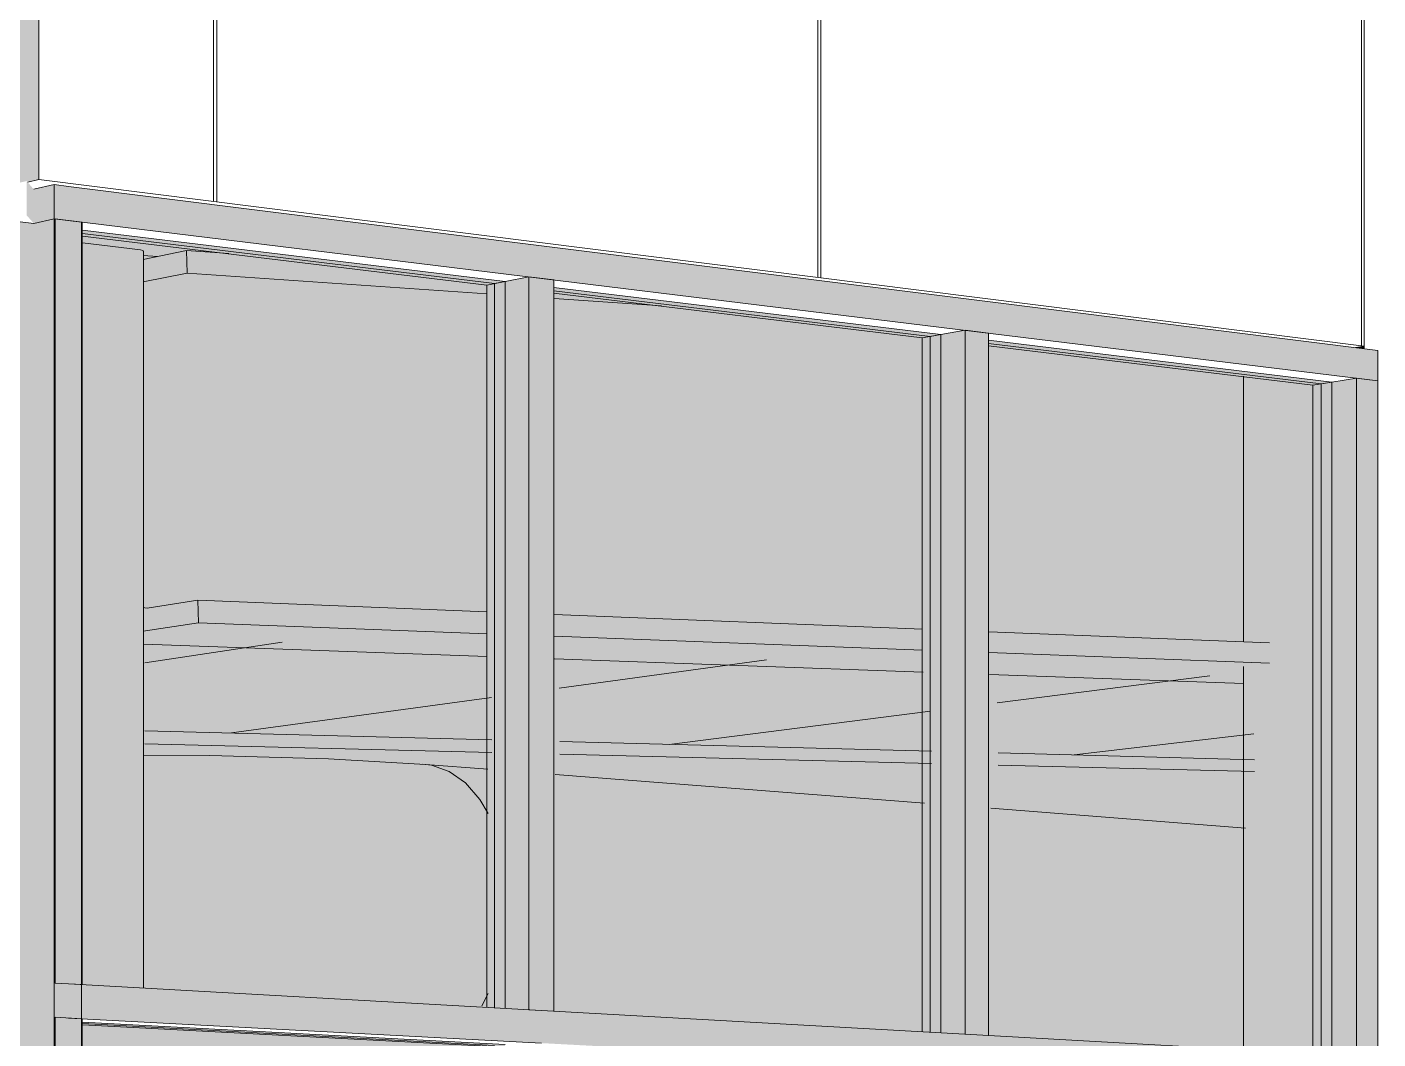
# Model space of a CAD drawing. Header units: inches. Extents: x 30764 to 30770, y -4780 to 4478.
# Drawn here: x 30767.2349 to 30767.4243, y 60.0831 to 60.225 of the extents above; entities that cross this region are included whole.
import ezdxf

# ---------------------------------------------------------------- set-up
doc = ezdxf.new("R2010")
doc.units = ezdxf.units.IN
doc.header["$MEASUREMENT"] = 0
for name, color, linetype, lineweight in [('A-CLNG', 13, 'Continuous', 13), ('A-GLAZ-CURT', 52, 'Continuous', 9), ('A-GLAZ-CWMG', 51, 'Continuous', 9), ('A-WALL-PATT', 111, 'Continuous', 13), ('L-SITE-WALL', 31, 'Continuous', 13), ('M-HVAC-DUCT', 70, 'Continuous', 9), ('S-BEAM', 12, 'Continuous', 9), ('S-COLS', 52, 'Continuous', 9)]:
    doc.layers.add(name, color=color, linetype=linetype, lineweight=lineweight)

# ---------------------------------------------------------------- blocks, each defined once
blk = doc.blocks.new('FP_38-Entrance - Xcel')
at = {"layer": 'A-WALL-PATT', "lineweight": 9}
for p, q in [((-2803.59179, 60.2005), (-2803.59179, 60.3128)), ((-2803.59132, 60.20044), (-2803.59132, 60.31271)), ((-2803.50705, 60.18986), (-2803.50705, 60.29621)), ((-2803.50663, 60.18981), (-2803.50663, 60.29613)), ((-2803.43085, 60.1803), (-2803.43085, 60.28129)), ((-2803.43048, 60.18025), (-2803.43048, 60.28122))]:
    blk.add_line(p, q, dxfattribs=at)

msp = doc.modelspace()

# ---------------------------------------------------------------- hatches: boundary and pattern name
at = {"layer": 'A-CLNG', "lineweight": 5}
h = msp.add_hatch(color=256, dxfattribs=at)
h.paths.add_polyline_path([(30767.25324, 60.19281), (30767.25739, 60.19367), (30767.26324, 60.19326), (30767.2427, 60.19574), (30767.24273, 60.19469), (30767.25117, 60.19365), (30767.25124, 60.19356), (30767.25124, 60.19295), (30767.25184, 60.19291)], flags=0)
h.paths.add_polyline_path([(30767.22921, 60.19444), (30767.22921, 60.19471), (30767.22829, 60.1945)], flags=0)
at = {"layer": 'A-GLAZ-CURT', "lineweight": 5, "transparency": 33554458}
for points in [[(30767.30196, 60.08742), (30767.30196, 60.18929), (30767.24269, 60.19649), (30767.24272, 60.09075), (30767.29881, 60.0876)], [(30767.36306, 60.08399), (30767.36306, 60.18186), (30767.3088, 60.18845), (30767.3088, 60.08704), (30767.36061, 60.08413)], [(30767.41786, 60.08091), (30767.41786, 60.17519), (30767.36972, 60.18105), (30767.36972, 60.08362), (30767.41689, 60.08097)], [(30767.24269, 59.86228), (30767.30196, 59.86733), (30767.30196, 60.08235), (30767.24269, 60.08548), (30767.24269, 59.86713)]]:
    msp.add_hatch(color=256, dxfattribs=at).paths.add_polyline_path(points, flags=0)
at = {"layer": 'A-GLAZ-CWMG', "lineweight": 5}
for points in [[(30767.23588, 60.19744), (30767.23588, 60.20222), (30767.23491, 60.20335), (30767.23491, 60.19855), (30767.23555, 60.19783)], [(30767.24078, 60.19783), (30767.24078, 60.20261), (30767.23875, 60.20287), (30767.23875, 60.19808), (30767.24033, 60.19788)], [(30767.30704, 60.18973), (30767.30704, 60.19431), (30767.24078, 60.20261), (30767.24078, 60.19783), (30767.30441, 60.19005)], [(30767.23588, 60.08828), (30767.23588, 60.19744), (30767.23205, 60.19788), (30767.23205, 60.08849)], [(30767.23588, 60.08828), (30767.23875, 60.08857), (30767.23875, 60.19808), (30767.23588, 60.19744), (30767.23588, 60.0912)], [(30767.24257, 60.08836), (30767.24257, 60.19761), (30767.23875, 60.19808), (30767.23875, 60.08857)], [(30767.24269, 60.09074), (30767.24269, 60.1976), (30767.23887, 60.19806), (30767.23887, 60.09095)], [(30767.36808, 60.18226), (30767.36808, 60.18667), (30767.30704, 60.19431), (30767.30704, 60.18973), (30767.36622, 60.18249)], [(30767.30196, 60.08742), (30767.30196, 60.18929), (30767.29939, 60.18878), (30767.29939, 60.08758)], [(30767.30528, 60.08722), (30767.30528, 60.18994), (30767.30196, 60.18929), (30767.30196, 60.08742), (30767.30441, 60.08728)], [(30767.30879, 60.08703), (30767.30879, 60.18951), (30767.30528, 60.18994), (30767.30528, 60.08722)], [(30767.42431, 60.17539), (30767.42431, 60.17963), (30767.36808, 60.18667), (30767.36808, 60.18226), (30767.4225, 60.17561)], [(30767.36306, 60.08399), (30767.36306, 60.18186), (30767.36044, 60.18139), (30767.36044, 60.08415), (30767.36062, 60.08414)], [(30767.36646, 60.08379), (30767.36646, 60.18246), (30767.36306, 60.18186), (30767.36306, 60.08399), (30767.36622, 60.0838)], [(30767.3697, 60.08361), (30767.3697, 60.18207), (30767.36646, 60.18246), (30767.36646, 60.08379)], [(30767.42131, 60.08071), (30767.42131, 60.17575), (30767.41786, 60.17519), (30767.41786, 60.08091)], [(30767.42431, 60.07842), (30767.42431, 60.17539), (30767.42131, 60.17575), (30767.42131, 60.07859), (30767.4225, 60.07852)], [(30767.41786, 60.08091), (30767.41786, 60.17519), (30767.4152, 60.17476), (30767.4152, 60.08107), (30767.4169, 60.08097)], [(30767.30704, 60.08254), (30767.30704, 60.08713), (30767.24078, 60.09085), (30767.24078, 60.08606), (30767.30441, 60.08268)], [(30767.23205, 59.86128), (30767.23588, 59.86161), (30767.23588, 60.08828), (30767.23205, 60.08849), (30767.23205, 59.86422)], [(30767.23875, 59.86117), (30767.23875, 60.08857), (30767.23588, 60.08828), (30767.23588, 59.86161), (30767.23857, 59.86119)], [(30767.23875, 59.86117), (30767.24257, 59.86149), (30767.24257, 60.08836), (30767.23875, 60.08857), (30767.23875, 59.8675)], [(30767.36808, 60.07929), (30767.36808, 60.0837), (30767.30704, 60.08713), (30767.30704, 60.08254), (30767.36622, 60.07939)], [(30767.23887, 59.86118), (30767.24269, 59.8615), (30767.24269, 60.08596), (30767.23887, 60.08617), (30767.23887, 59.8675)], [(30767.42131, 60.07646), (30767.42131, 60.08071), (30767.36808, 60.0837), (30767.36808, 60.07929), (30767.41687, 60.0767)]]:
    msp.add_hatch(color=256, dxfattribs=at).paths.add_polyline_path(points, flags=0)
at = {"layer": 'A-GLAZ-CWMG'}
msp.add_hatch(color=256, dxfattribs=at).paths.add_polyline_path([(30767.23588, 60.19744), (30767.23875, 60.19808), (30767.23875, 60.20287), (30767.23588, 60.20222), (30767.23588, 60.1979)], flags=0)
at = {"layer": 'L-SITE-WALL', "lineweight": 5}
for points in [[(30767.22079, 60.20015), (30767.23492, 60.20338), (30767.23505, 60.20322), (30767.2366, 60.20357), (30767.2366, 60.43281), (30767.23612, 60.43258), (30767.23612, 60.23052), (30767.22079, 60.22655), (30767.22079, 60.22641), (30767.22862, 60.22566), (30767.22862, 60.21885), (30767.22079, 60.21691), (30767.22079, 60.20346)], [(30767.42239, 60.17988), (30767.42239, 60.18025), (30767.42115, 60.18005), (30767.42153, 60.18)]]:
    msp.add_hatch(color=256, dxfattribs=at).paths.add_polyline_path(points, flags=0)
h = msp.add_hatch(color=256, dxfattribs=at)
h.paths.add_polyline_path([(30767.40544, 59.87662), (30767.41522, 59.8775), (30767.41522, 59.96947), (30767.40544, 59.96925), (30767.40544, 59.87702)], flags=0)
h.paths.add_polyline_path([(30767.41522, 59.97596), (30767.41522, 60.0712), (30767.40653, 60.07165), (30767.40653, 60.07146), (30767.40732, 60.07058), (30767.40722, 60.07039), (30767.40544, 60.07049), (30767.40544, 59.97613), (30767.40727, 59.97614), (30767.41102, 59.97605)], flags=0)
h.paths.add_polyline_path([(30767.41522, 60.08108), (30767.41522, 60.17478), (30767.40544, 60.17603), (30767.40544, 60.13879), (30767.40911, 60.13863), (30767.40911, 60.13579), (30767.40544, 60.13532), (30767.40544, 60.08166), (30767.41466, 60.08111)], flags=0)
at = {"layer": 'M-HVAC-DUCT', "lineweight": 5}
h = msp.add_hatch(color=256, dxfattribs=at)
h.paths.add_polyline_path([(30767.18628, 60.10091), (30767.19219, 60.10153), (30767.19782, 60.10201), (30767.20424, 60.10245), (30767.21233, 60.10289), (30767.21232, 60.12142), (30767.20905, 60.12114), (30767.20343, 60.12055), (30767.19982, 60.12009), (30767.19669, 60.11915), (30767.19378, 60.11747), (30767.19123, 60.1151), (30767.18913, 60.11214), (30767.18757, 60.10869), (30767.1866, 60.1049), (30767.18636, 60.10187)], flags=0)
h.paths.add_polyline_path([(30767.29953, 60.10257), (30767.29954, 60.11466), (30767.29841, 60.11668), (30767.29639, 60.11901), (30767.29411, 60.12063), (30767.29164, 60.12149), (30767.28588, 60.12194), (30767.27953, 60.1223), (30767.27205, 60.12256), (30767.2652, 60.12267), (30767.25794, 60.12285), (30767.2513, 60.12284), (30767.25129, 60.1038), (30767.254, 60.10381), (30767.26523, 60.10373), (30767.27124, 60.10364), (30767.27966, 60.10344), (30767.28772, 60.10316), (30767.2953, 60.10282), (30767.29896, 60.1026)], flags=0)
h.paths.add_polyline_path([(30767.22266, 60.1033), (30767.22922, 60.1035), (30767.22922, 60.12241), (30767.2285, 60.12239), (30767.22266, 60.12206), (30767.22266, 60.10645)], flags=0)
h = msp.add_hatch(color=256, dxfattribs=at)
h.paths.add_polyline_path([(30767.40568, 60.0956), (30767.40575, 60.11265), (30767.37005, 60.11541), (30767.37, 60.09795), (30767.40033, 60.09596)], flags=0)
h.paths.add_polyline_path([(30767.36069, 60.09857), (30767.36074, 60.11614), (30767.309, 60.12013), (30767.30897, 60.10197), (30767.35524, 60.09892)], flags=0)
h.paths.add_polyline_path([(30767.29954, 60.11466), (30767.29956, 60.12088), (30767.29164, 60.12149), (30767.29411, 60.12063), (30767.29639, 60.11901), (30767.29841, 60.11668), (30767.29898, 60.11566)], flags=0)
h = msp.add_hatch(color=256, dxfattribs=at)
h.paths.add_polyline_path([(30767.22922, 60.08487), (30767.22922, 60.08492), (30767.22887, 60.08488)], flags=0)
h.paths.add_polyline_path([(30767.19074, 60.08687), (30767.21232, 60.0891), (30767.21233, 60.10289), (30767.20906, 60.10272), (30767.20344, 60.1024), (30767.19595, 60.10185), (30767.19154, 60.10147), (30767.18628, 60.10091), (30767.1866, 60.09688), (30767.18757, 60.09297), (30767.18913, 60.08934), (30767.18997, 60.08806)], flags=0)
h.paths.add_polyline_path([(30767.29866, 60.08781), (30767.29954, 60.08956), (30767.29953, 60.10257), (30767.29333, 60.10291), (30767.28771, 60.10316), (30767.27647, 60.10352), (30767.27085, 60.10365), (30767.25962, 60.10378), (30767.25129, 60.1038), (30767.25129, 60.09051), (30767.2957, 60.08798)], flags=0)
h.paths.add_polyline_path([(30767.22266, 60.09017), (30767.22922, 60.09087), (30767.22922, 60.1035), (30767.22758, 60.10346), (30767.22266, 60.1033), (30767.22266, 60.09061)], flags=0)
h = msp.add_hatch(color=256, dxfattribs=at)
h.paths.add_polyline_path([(30767.4057, 60.08178), (30767.40568, 60.0956), (30767.37, 60.09795), (30767.37002, 60.08379), (30767.40036, 60.08209)], flags=0)
h.paths.add_polyline_path([(30767.36071, 60.08432), (30767.36069, 60.09857), (30767.30897, 60.10197), (30767.30898, 60.08723), (30767.35526, 60.08462)], flags=0)
h.paths.add_polyline_path([(30767.29954, 60.08776), (30767.29954, 60.08956), (30767.29866, 60.08781), (30767.29897, 60.08779)], flags=0)
at = {"layer": 'S-BEAM', "lineweight": 5}
h = msp.add_hatch(color=256, dxfattribs=at)
h.paths.add_polyline_path([(30767.25124, 60.14029), (30767.25899, 60.14146), (30767.25888, 60.14461), (30767.2518, 60.14351), (30767.25147, 60.14353), (30767.25124, 60.14365), (30767.25124, 60.14254)], flags=0)
h.paths.add_polyline_path([(30767.25124, 60.18923), (30767.25738, 60.19048), (30767.25728, 60.19364), (30767.25124, 60.19239), (30767.25124, 60.18966)], flags=0)
h = msp.add_hatch(color=256, dxfattribs=at)
h.paths.add_polyline_path([(30767.3239, 60.18587), (30767.30884, 60.1877), (30767.30884, 60.18692), (30767.32271, 60.18595)], flags=0)
h.paths.add_polyline_path([(30767.29941, 60.18757), (30767.29941, 60.18884), (30767.26323, 60.19321), (30767.25728, 60.19364), (30767.25738, 60.19048), (30767.29884, 60.18761)], flags=0)
h = msp.add_hatch(color=256, dxfattribs=at)
h.paths.add_polyline_path([(30767.40048, 60.17667), (30767.36982, 60.18037), (30767.36982, 60.1787), (30767.40013, 60.17669)], flags=0)
h.paths.add_polyline_path([(30767.36052, 60.17932), (30767.36052, 60.18149), (30767.35964, 60.1816), (30767.30886, 60.18504), (30767.30886, 60.18276), (30767.35508, 60.17969)], flags=0)
h.paths.add_polyline_path([(30767.29944, 60.18339), (30767.29943, 60.1857), (30767.25124, 60.18898), (30767.25124, 60.18659), (30767.29886, 60.18343)], flags=0)
h = msp.add_hatch(color=256, dxfattribs=at)
h.paths.add_polyline_path([(30767.40547, 60.13915), (30767.40547, 60.17606), (30767.40013, 60.17669), (30767.36982, 60.1787), (30767.36982, 60.14058), (30767.40013, 60.13936)], flags=0)
h.paths.add_polyline_path([(30767.36052, 60.14095), (30767.36052, 60.17932), (30767.30886, 60.18276), (30767.30886, 60.14302), (30767.35508, 60.14117)], flags=0)
h.paths.add_polyline_path([(30767.29944, 60.1434), (30767.29944, 60.18339), (30767.25124, 60.18659), (30767.25124, 60.14533), (30767.29886, 60.14342)], flags=0)
h = msp.add_hatch(color=256, dxfattribs=at)
h.paths.add_polyline_path([(30767.40547, 60.13882), (30767.40547, 60.13915), (30767.36982, 60.14058), (30767.36982, 60.14024), (30767.40051, 60.13901)], flags=0)
h.paths.add_polyline_path([(30767.36052, 60.14061), (30767.36052, 60.14095), (30767.30886, 60.14298), (30767.30886, 60.14267), (30767.35508, 60.14082)], flags=0)
h.paths.add_polyline_path([(30767.29944, 60.14304), (30767.29944, 60.1434), (30767.25124, 60.14533), (30767.25124, 60.14365), (30767.25147, 60.14353), (30767.25192, 60.14353), (30767.259, 60.14465), (30767.29886, 60.14306)], flags=0)
h = msp.add_hatch(color=256, dxfattribs=at)
h.paths.add_polyline_path([(30767.40911, 60.13579), (30767.40911, 60.13863), (30767.36978, 60.14019), (30767.36978, 60.13727), (30767.40007, 60.13613)], flags=0)
h.paths.add_polyline_path([(30767.36048, 60.13762), (30767.36048, 60.14056), (30767.30884, 60.14262), (30767.30884, 60.13957), (30767.35504, 60.13783)], flags=0)
h.paths.add_polyline_path([(30767.29941, 60.13993), (30767.29941, 60.14299), (30767.25888, 60.14461), (30767.25899, 60.14146), (30767.29884, 60.13995)], flags=0)
for points in [[(30767.25144, 60.13637), (30767.26788, 60.13885), (30767.26632, 60.13891), (30767.25144, 60.13667), (30767.25144, 60.13638)], [(30767.37956, 60.12299), (30767.40689, 60.12624), (30767.40689, 60.12648), (30767.37813, 60.12303), (30767.37951, 60.12299)]]:
    msp.add_hatch(color=256, dxfattribs=at).paths.add_polyline_path(points, flags=0)
h = msp.add_hatch(color=256, dxfattribs=at)
h.paths.add_polyline_path([(30767.26111, 60.12607), (30767.30004, 60.13143), (30767.30004, 60.1317), (30767.25972, 60.12611), (30767.26107, 60.12608)], flags=0)
h.paths.add_polyline_path([(30767.30952, 60.13273), (30767.336, 60.13638), (30767.33443, 60.13644), (30767.30952, 60.13301), (30767.30952, 60.13274)], flags=0)
h = msp.add_hatch(color=256, dxfattribs=at)
h.paths.add_polyline_path([(30767.32262, 60.12447), (30767.36159, 60.12943), (30767.36159, 60.12969), (30767.32101, 60.12452), (30767.32257, 60.12447)], flags=0)
h.paths.add_polyline_path([(30767.37092, 60.13061), (30767.39837, 60.13411), (30767.39678, 60.13417), (30767.37092, 60.13088), (30767.37092, 60.13062)], flags=0)
h = msp.add_hatch(color=256, dxfattribs=at)
h.paths.add_polyline_path([(30767.40699, 60.1206), (30767.40699, 60.12227), (30767.37108, 60.12321), (30767.37108, 60.12149), (30767.39026, 60.12101)], flags=0)
h.paths.add_polyline_path([(30767.36171, 60.12172), (30767.36171, 60.12345), (30767.30962, 60.12481), (30767.30962, 60.12302), (30767.35622, 60.12186)], flags=0)
h.paths.add_polyline_path([(30767.30011, 60.12326), (30767.30011, 60.12506), (30767.25148, 60.12633), (30767.25148, 60.12447), (30767.29953, 60.12327)], flags=0)
h.paths.add_polyline_path([(30767.0509, 60.12947), (30767.0509, 60.13156), (30767.04115, 60.13181), (30767.03159, 60.12995), (30767.05074, 60.12948)], flags=0)
h = msp.add_hatch(color=256, dxfattribs=at)
h.paths.add_polyline_path([(30767.40701, 60.11881), (30767.40701, 60.12), (30767.37109, 60.12088), (30767.37109, 60.11966), (30767.40537, 60.11885)], flags=0)
h.paths.add_polyline_path([(30767.36172, 60.11988), (30767.36172, 60.12111), (30767.30963, 60.12239), (30767.30963, 60.12112), (30767.35623, 60.12001)], flags=0)
h.paths.add_polyline_path([(30767.30012, 60.1218), (30767.30012, 60.12262), (30767.2834, 60.12303), (30767.2882, 60.12272), (30767.29954, 60.12184)], flags=0)
h.paths.add_polyline_path([(30767.25148, 60.12375), (30767.25325, 60.12377), (30767.25148, 60.12378), (30767.25148, 60.12377)], flags=0)
h = msp.add_hatch(color=256, dxfattribs=at)
h.paths.add_polyline_path([(30767.40701, 60.11344), (30767.40701, 60.11881), (30767.37109, 60.11966), (30767.37109, 60.11625), (30767.40163, 60.11386)], flags=0)
h.paths.add_polyline_path([(30767.36172, 60.11698), (30767.36172, 60.11988), (30767.30963, 60.12112), (30767.30963, 60.12105), (30767.35623, 60.11741)], flags=0)
h = msp.add_hatch(color=256, dxfattribs=at)
h.paths.add_polyline_path([(30767.4152, 60.07231), (30767.4152, 60.07603), (30767.36973, 60.07842), (30767.36973, 60.07459), (30767.41128, 60.07251)], flags=0)
h.paths.add_polyline_path([(30767.36044, 60.07505), (30767.36044, 60.07891), (30767.30881, 60.08163), (30767.30881, 60.07764), (30767.355, 60.07533)], flags=0)
h.paths.add_polyline_path([(30767.29939, 60.07811), (30767.29939, 60.08213), (30767.24269, 60.08511), (30767.24272, 60.08095), (30767.29881, 60.07814)], flags=0)
at = {"layer": 'S-COLS', "lineweight": 5}
h = msp.add_hatch(color=256, dxfattribs=at)
h.paths.add_polyline_path([(30767.2427, 59.86281), (30767.25083, 59.8635), (30767.25083, 59.96598), (30767.2427, 59.96578), (30767.2427, 59.86705)], flags=0)
h.paths.add_polyline_path([(30767.2427, 59.97346), (30767.25083, 59.97359), (30767.25083, 60.07798), (30767.2427, 60.07838), (30767.2427, 59.97417)], flags=0)
h.paths.add_polyline_path([(30767.25083, 60.09035), (30767.25083, 60.19371), (30767.2427, 60.19469), (30767.24273, 60.0908), (30767.24851, 60.09048)], flags=0)
h = msp.add_hatch(color=256, dxfattribs=at)
h.paths.add_polyline_path([(30767.25083, 59.8635), (30767.25124, 59.86353), (30767.25122, 59.96598), (30767.25083, 59.96598), (30767.25083, 59.86704)], flags=0)
h.paths.add_polyline_path([(30767.25083, 59.97359), (30767.25124, 59.97363), (30767.25124, 60.07796), (30767.25083, 60.07798), (30767.25083, 59.97361)], flags=0)
h.paths.add_polyline_path([(30767.25124, 60.09033), (30767.25124, 60.19355), (30767.25117, 60.19364), (30767.25083, 60.19371), (30767.25083, 60.09035), (30767.25119, 60.09033)], flags=0)

# ---------------------------------------------------------------- linework, layer by layer
at = {"layer": 'A-CLNG'}
msp.add_line((30767.25324, 60.19281), (30767.25124, 60.19295), dxfattribs=at)
at = {"layer": 'A-GLAZ-CURT'}
for p, q in [((30767.30196, 60.18929), (30767.24272, 60.19649)), ((30767.24272, 60.196), (30767.30049, 60.189)), ((30767.30196, 60.18929), (30767.30049, 60.189)), ((30767.30049, 60.189), (30767.30049, 60.08751)), ((30767.30196, 60.08742), (30767.30196, 60.18929)), ((30767.36306, 60.18186), (30767.3088, 60.18845)), ((30767.30881, 60.18799), (30767.36156, 60.18159)), ((30767.36306, 60.18186), (30767.36156, 60.18159)), ((30767.36156, 60.18159), (30767.36156, 60.08408)), ((30767.36306, 60.08399), (30767.36306, 60.18186)), ((30767.41786, 60.17519), (30767.36972, 60.18105)), ((30767.36972, 60.1806), (30767.41634, 60.17494)), ((30767.41786, 60.17519), (30767.41634, 60.17494)), ((30767.41634, 60.17494), (30767.41634, 60.081)), ((30767.41786, 60.08091), (30767.41786, 60.17519)), ((30767.30196, 60.08235), (30767.24272, 60.08548)), ((30767.24272, 60.08527), (30767.30049, 60.08222))]:
    msp.add_line(p, q, dxfattribs=at)
at = {"layer": 'A-GLAZ-CWMG'}
for p, q in [((30767.23875, 60.20287), (30767.23588, 60.20222)), ((30767.23875, 60.19808), (30767.23875, 60.20287)), ((30767.24078, 60.20261), (30767.23875, 60.20287)), ((30767.30704, 60.19431), (30767.24078, 60.20261)), ((30767.23205, 60.19791), (30767.23588, 60.19744)), ((30767.23588, 60.19744), (30767.23875, 60.19808)), ((30767.23588, 60.19744), (30767.23875, 60.19808)), ((30767.24078, 60.19783), (30767.23875, 60.19808)), ((30767.23875, 60.19808), (30767.24257, 60.19761)), ((30767.23875, 60.19808), (30767.23875, 60.08857)), ((30767.23887, 60.19806), (30767.24269, 60.1976)), ((30767.23887, 60.19806), (30767.23887, 60.09095)), ((30767.30704, 60.18973), (30767.24078, 60.19783)), ((30767.24257, 60.19761), (30767.24257, 60.08836)), ((30767.24269, 60.1976), (30767.24269, 60.09074)), ((30767.29939, 60.18878), (30767.24272, 60.19564)), ((30767.36808, 60.18667), (30767.30704, 60.19431)), ((30767.29939, 60.18878), (30767.30196, 60.18929)), ((30767.29939, 60.08758), (30767.29939, 60.18878)), ((30767.30196, 60.18929), (30767.30528, 60.18994)), ((30767.30528, 60.18994), (30767.30879, 60.18951)), ((30767.30528, 60.18994), (30767.30528, 60.08722)), ((30767.36808, 60.18226), (30767.30704, 60.18973)), ((30767.30879, 60.18951), (30767.30879, 60.08703)), ((30767.36044, 60.18139), (30767.30881, 60.18764)), ((30767.42431, 60.17963), (30767.36808, 60.18667)), ((30767.36044, 60.18139), (30767.36306, 60.18186)), ((30767.36044, 60.08415), (30767.36044, 60.18139)), ((30767.36306, 60.18186), (30767.36646, 60.18246)), ((30767.36646, 60.18246), (30767.3697, 60.18207)), ((30767.36646, 60.18246), (30767.36646, 60.08379)), ((30767.42431, 60.17539), (30767.36808, 60.18226)), ((30767.3697, 60.18207), (30767.3697, 60.08361)), ((30767.4152, 60.17476), (30767.36973, 60.18026)), ((30767.42431, 60.17963), (30767.42431, 60.17539)), ((30767.41786, 60.17519), (30767.42131, 60.17575)), ((30767.42131, 60.17575), (30767.42431, 60.17539)), ((30767.42131, 60.07859), (30767.42131, 60.17575)), ((30767.4152, 60.17476), (30767.41786, 60.17519)), ((30767.4152, 60.0811), (30767.4152, 60.17476)), ((30767.42431, 60.07842), (30767.42431, 60.17539)), ((30767.24269, 60.09074), (30767.23887, 60.09095)), ((30767.30704, 60.08713), (30767.24078, 60.09085)), ((30767.23875, 60.08857), (30767.23875, 59.86117)), ((30767.24257, 60.08836), (30767.24257, 59.86149)), ((30767.30879, 60.08703), (30767.30528, 60.08722)), ((30767.36808, 60.0837), (30767.30704, 60.08713)), ((30767.23887, 60.08617), (30767.24269, 60.08596)), ((30767.23887, 60.08617), (30767.23887, 59.86118)), ((30767.30704, 60.08254), (30767.24078, 60.08606)), ((30767.24269, 60.08596), (30767.24269, 59.8615)), ((30767.29939, 60.08213), (30767.24272, 60.08511)), ((30767.3697, 60.08361), (30767.36646, 60.08379)), ((30767.42131, 60.08071), (30767.36808, 60.0837))]:
    msp.add_line(p, q, dxfattribs=at)
at = {"layer": 'L-SITE-WALL'}
for p, q in [((30767.2366, 60.43281), (30767.2366, 60.20357)), ((30767.23505, 60.20322), (30767.2366, 60.20357)), ((30767.2366, 60.20357), (30767.42239, 60.18025)), ((30767.42239, 60.18025), (30767.42115, 60.18005)), ((30767.42239, 60.18025), (30767.42239, 60.17988)), ((30767.40544, 60.13879), (30767.40544, 60.17603)), ((30767.40544, 60.08166), (30767.40544, 60.13532))]:
    msp.add_line(p, q, dxfattribs=at)
at = {"layer": 'M-HVAC-DUCT'}
for p, q in [((30767.29082, 60.1216), (30767.29956, 60.12092)), ((30767.309, 60.12019), (30767.36074, 60.11617)), ((30767.37005, 60.11545), (30767.40574, 60.11268)), ((30767.29869, 60.08778), (30767.29959, 60.08951)), ((30767.29959, 60.08951), (30767.29869, 60.08778))]:
    msp.add_line(p, q, dxfattribs=at)
for points in [[(30767.29082, 60.1216, 0), (30767.2772, 60.1224, 0), (30767.26056, 60.12285, 0), (30767.2513, 60.12283, 0)], [(30767.29959, 60.11471, 0), (30767.29841, 60.11668, 0), (30767.29639, 60.11901, 0), (30767.29411, 60.12063, 0), (30767.29164, 60.12149, 0), (30767.29043, 60.12162, 0)], [(30767.29043, 60.12162, 0), (30767.29164, 60.12149, 0), (30767.29411, 60.12063, 0), (30767.29639, 60.11901, 0), (30767.29841, 60.11668, 0), (30767.29959, 60.11471, 0)]]:
    msp.add_polyline3d(points, dxfattribs=at)
at = {"layer": 'S-BEAM'}
for p, q in [((30767.25728, 60.19364), (30767.25124, 60.19239)), ((30767.25738, 60.19048), (30767.25728, 60.19364)), ((30767.25728, 60.19364), (30767.26323, 60.19321)), ((30767.25124, 60.18923), (30767.25738, 60.19048)), ((30767.25738, 60.19048), (30767.29941, 60.18757)), ((30767.30884, 60.18692), (30767.3239, 60.18587)), ((30767.25888, 60.14461), (30767.2518, 60.14351)), ((30767.25899, 60.14146), (30767.25888, 60.14461)), ((30767.25888, 60.14461), (30767.29941, 60.14299)), ((30767.25124, 60.14029), (30767.25899, 60.14146)), ((30767.25899, 60.14146), (30767.29941, 60.13993)), ((30767.30884, 60.14262), (30767.36048, 60.14056)), ((30767.30884, 60.13957), (30767.36048, 60.13762)), ((30767.36978, 60.14019), (30767.40911, 60.13863)), ((30767.25125, 60.13845), (30767.29946, 60.13673)), ((30767.27072, 60.13875), (30767.25145, 60.13586)), ((30767.30889, 60.13639), (30767.36057, 60.13455)), ((30767.3386, 60.13628), (30767.30953, 60.1323)), ((30767.36978, 60.13727), (30767.40911, 60.13579)), ((30767.36987, 60.13421), (30767.40553, 60.13294)), ((30767.40075, 60.13402), (30767.37093, 60.13024)), ((30767.30005, 60.131), (30767.26363, 60.12601)), ((30767.3616, 60.12906), (30767.32495, 60.12441)), ((30767.25148, 60.12633), (30767.30011, 60.12506)), ((30767.25148, 60.12447), (30767.30011, 60.12326)), ((30767.30962, 60.12481), (30767.36171, 60.12345)), ((30767.4069, 60.12591), (30767.38172, 60.12293)), ((30767.30962, 60.12302), (30767.36171, 60.12172)), ((30767.37108, 60.12321), (30767.40699, 60.12227)), ((30767.37108, 60.12149), (30767.40699, 60.1206))]:
    msp.add_line(p, q, dxfattribs=at)
msp.add_polyline3d([(30767.2518, 60.14351, 0), (30767.25147, 60.14353, 0), (30767.25124, 60.14364, 0)], dxfattribs=at)
at = {"layer": 'S-COLS'}
for p, q in [((30767.25083, 60.19371), (30767.24273, 60.19469)), ((30767.25125, 60.19357), (30767.25125, 60.09032))]:
    msp.add_line(p, q, dxfattribs=at)
msp.add_polyline3d([(30767.25124, 60.19355, 0), (30767.25117, 60.19364, 0), (30767.25083, 60.19371, 0)], dxfattribs=at)

# ---------------------------------------------------------------- block references
at = {"layer": 'L-SITE-WALL', "lineweight": 9}
msp.add_blockref('FP_38-Entrance - Xcel', (33570.85286, 0), dxfattribs=at)

doc.saveas('drawing.dxf')
